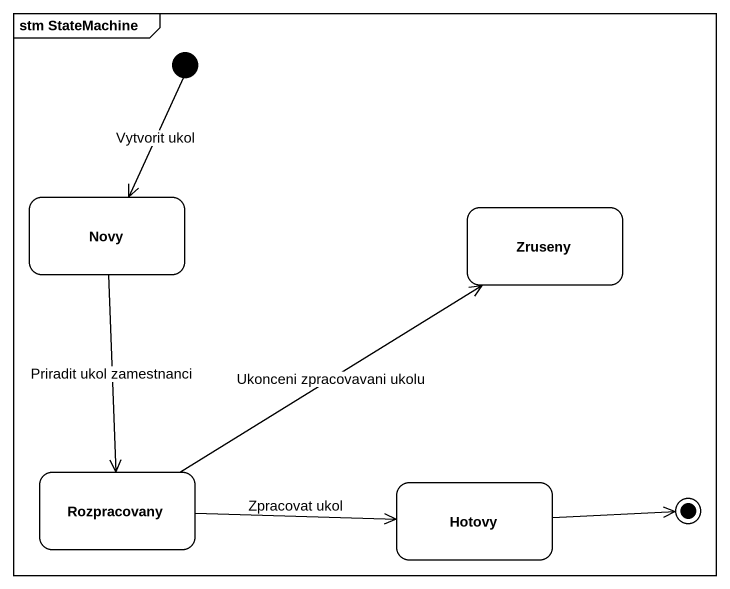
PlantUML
@startuml
mainframe stm StateMachine
hide empty description
state Novy
state Zruseny
state Rozpracovany
state Hotovy
[*] --> Novy : Vytvorit ukol
Novy --> Rozpracovany : Priradit ukol zamestnanci
Rozpracovany -up-> Zruseny : Ukonceni zpracovavani ukolu
Rozpracovany -right-> Hotovy : Zpracovat ukol
Hotovy -right-> [*]
@enduml
